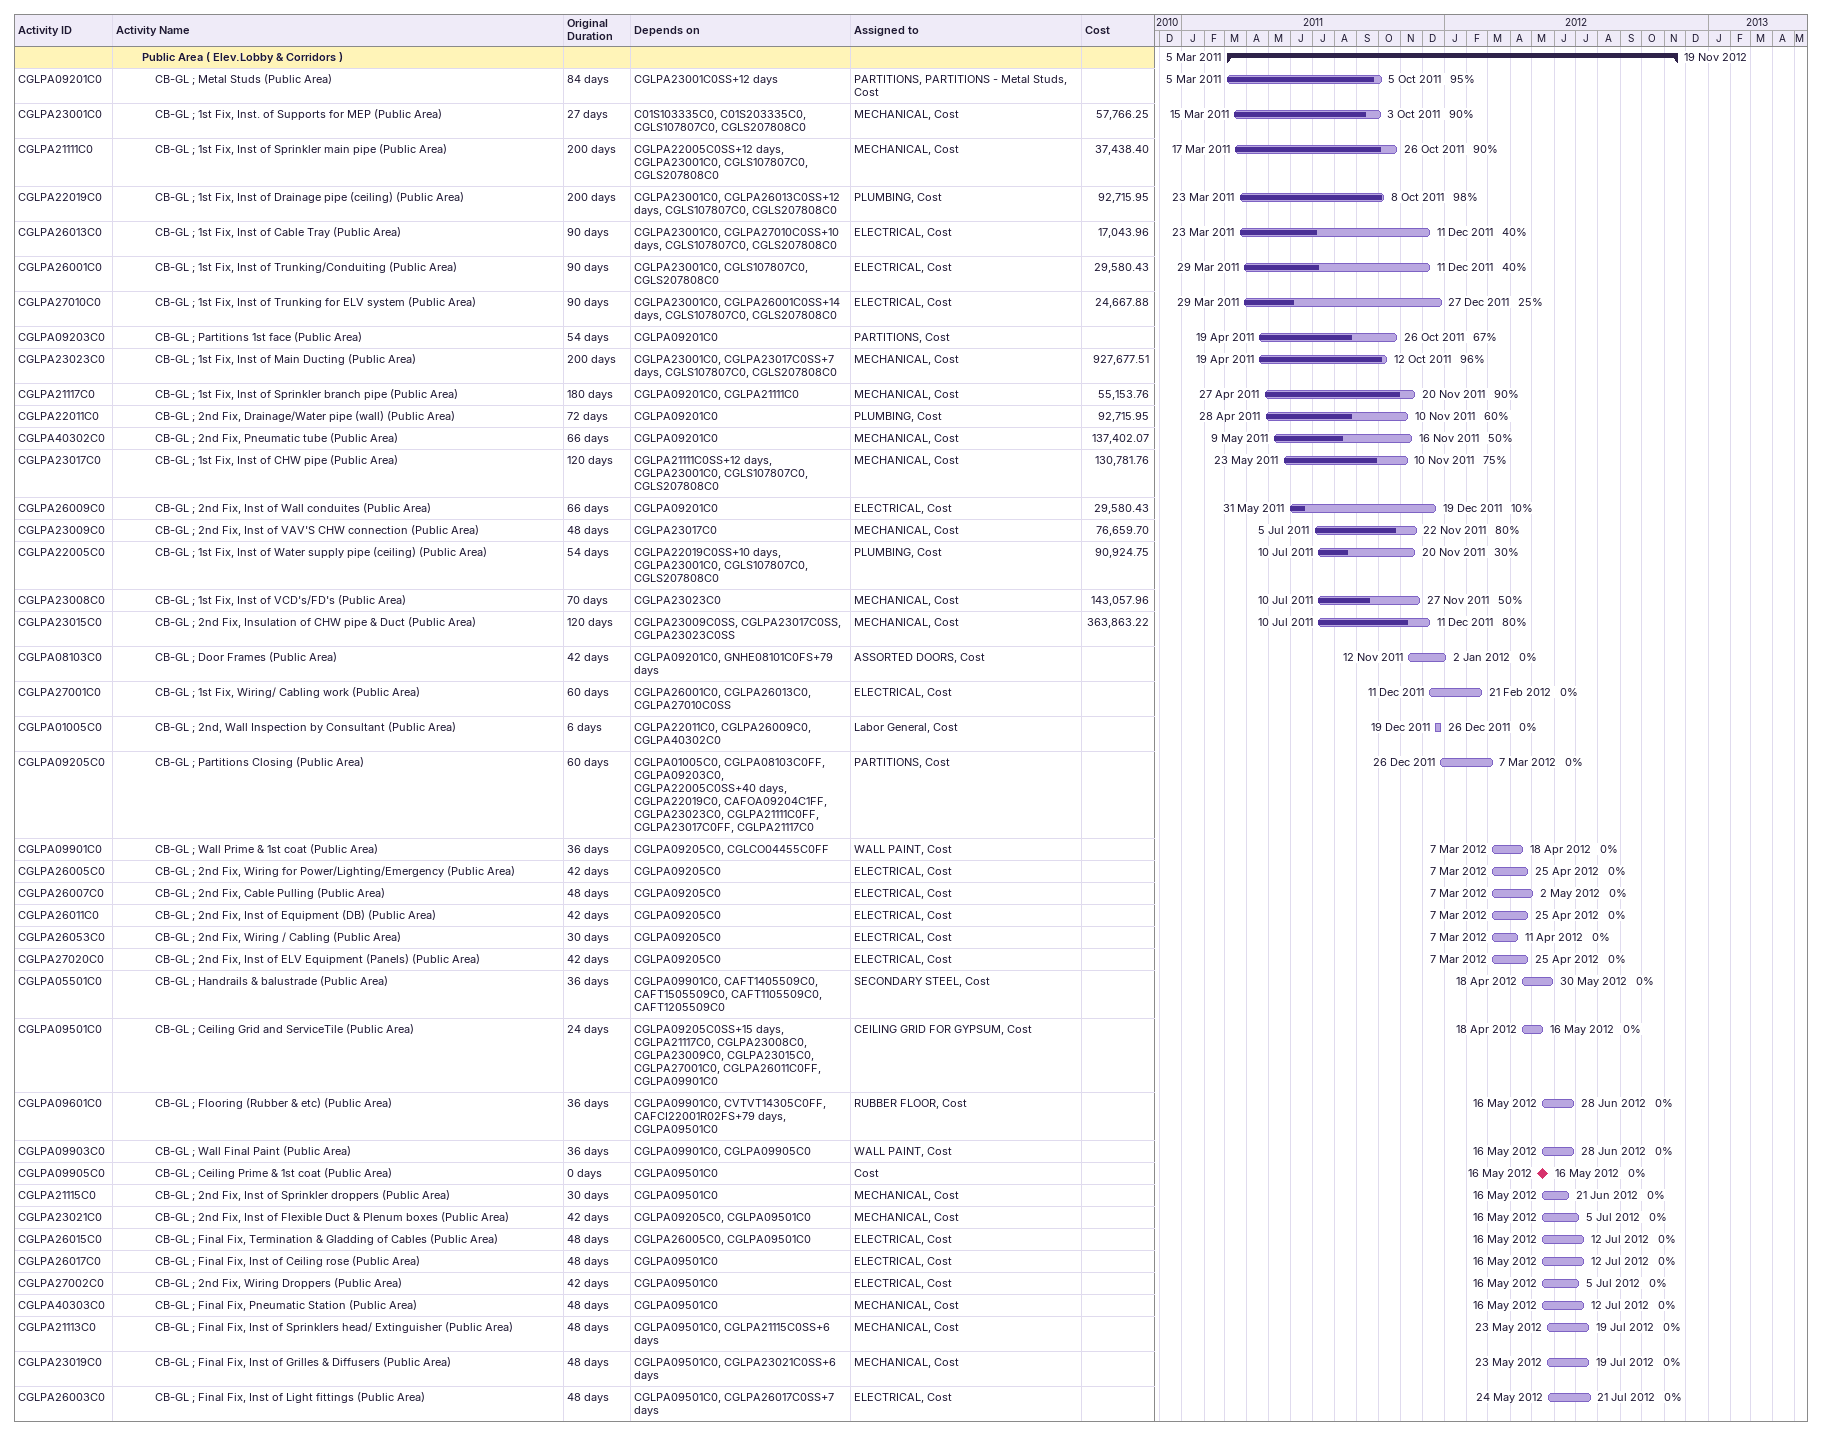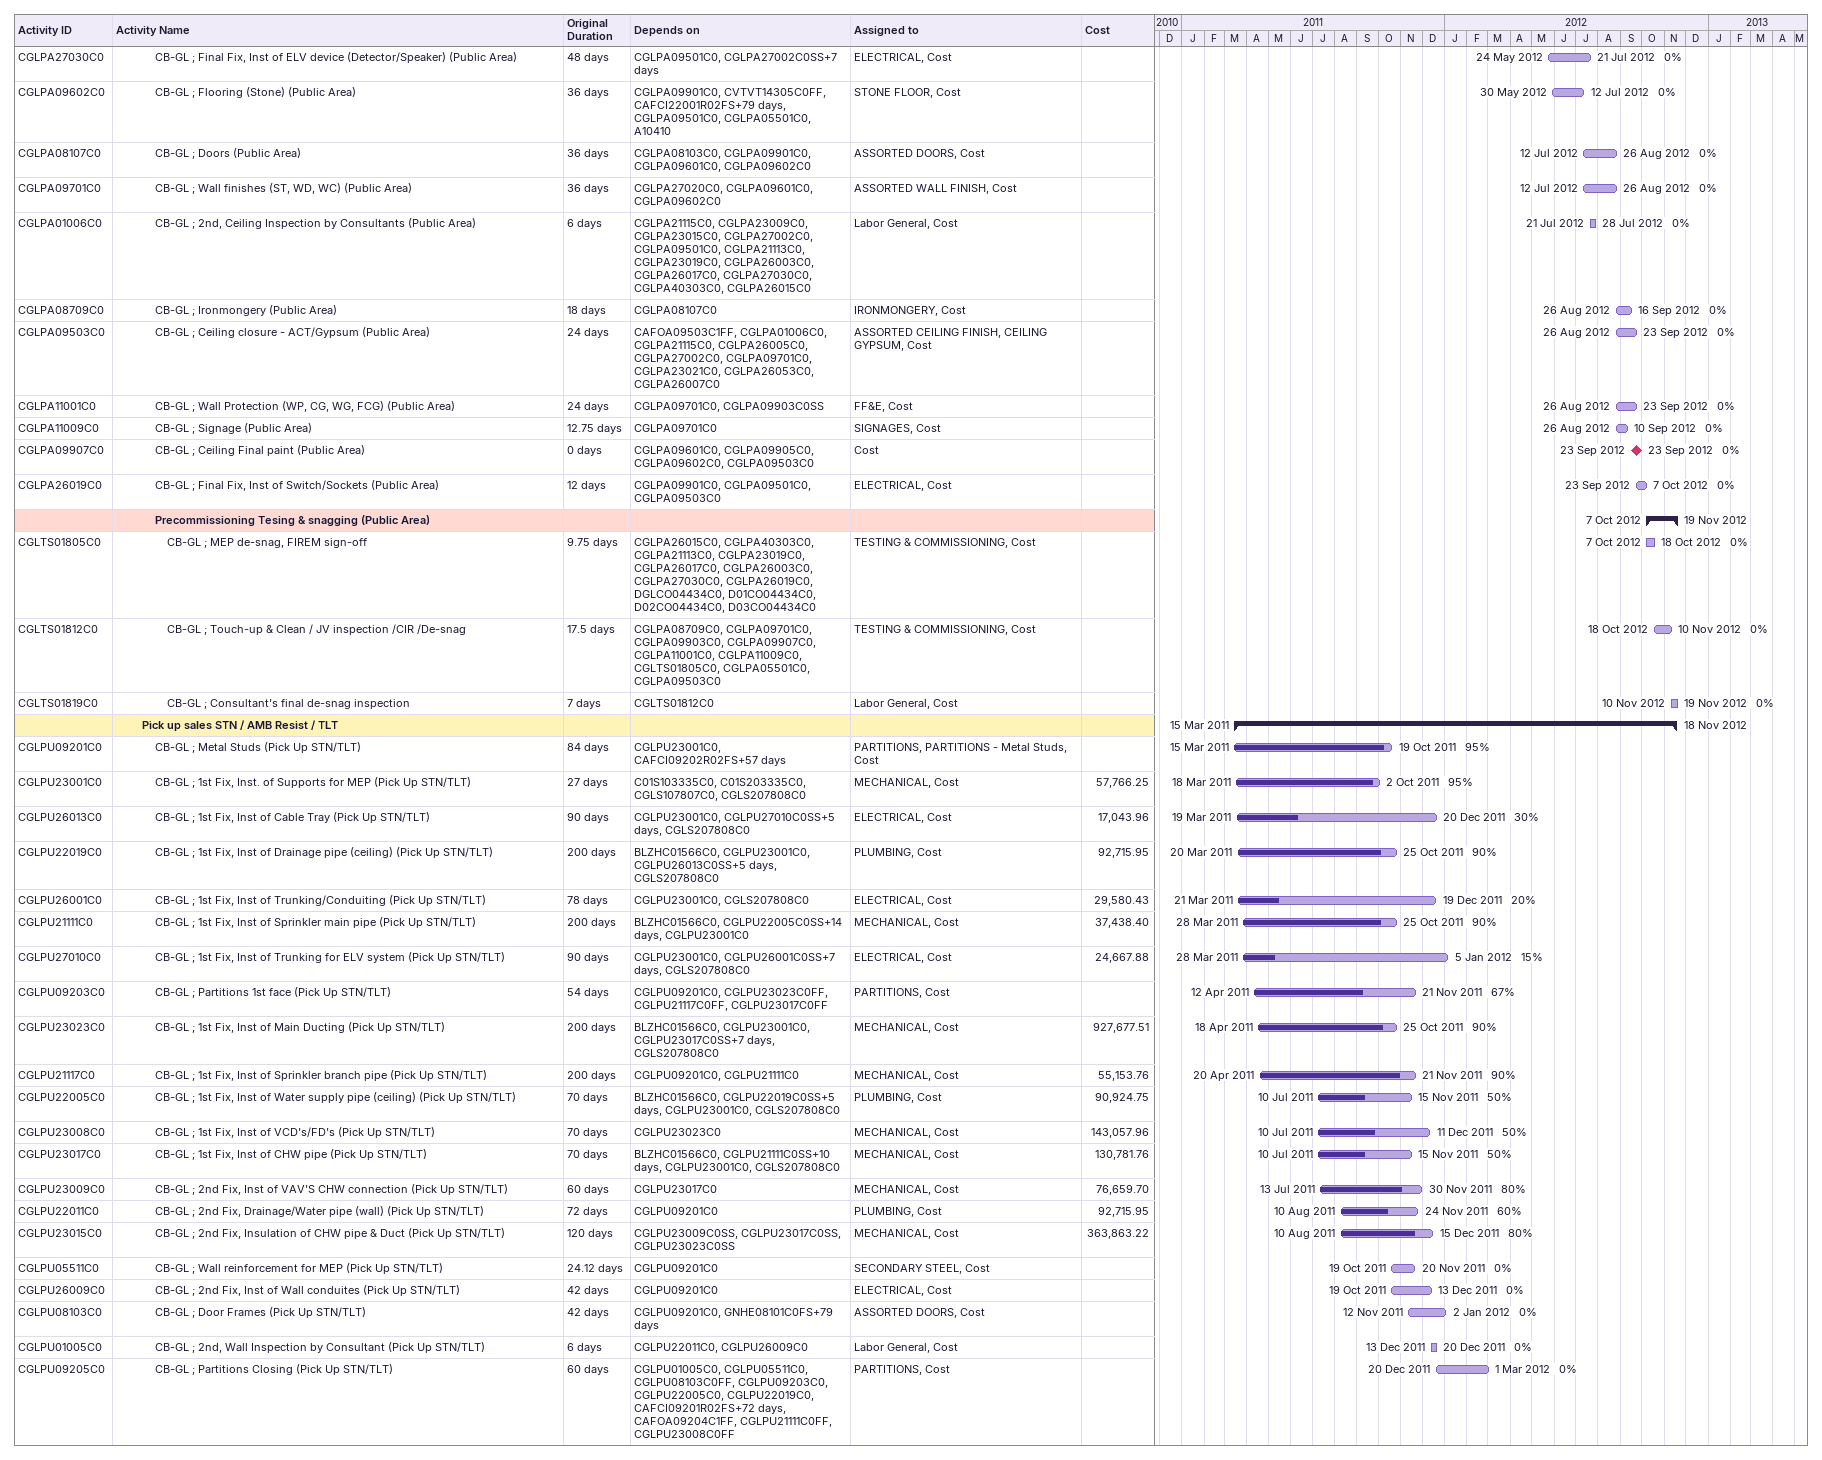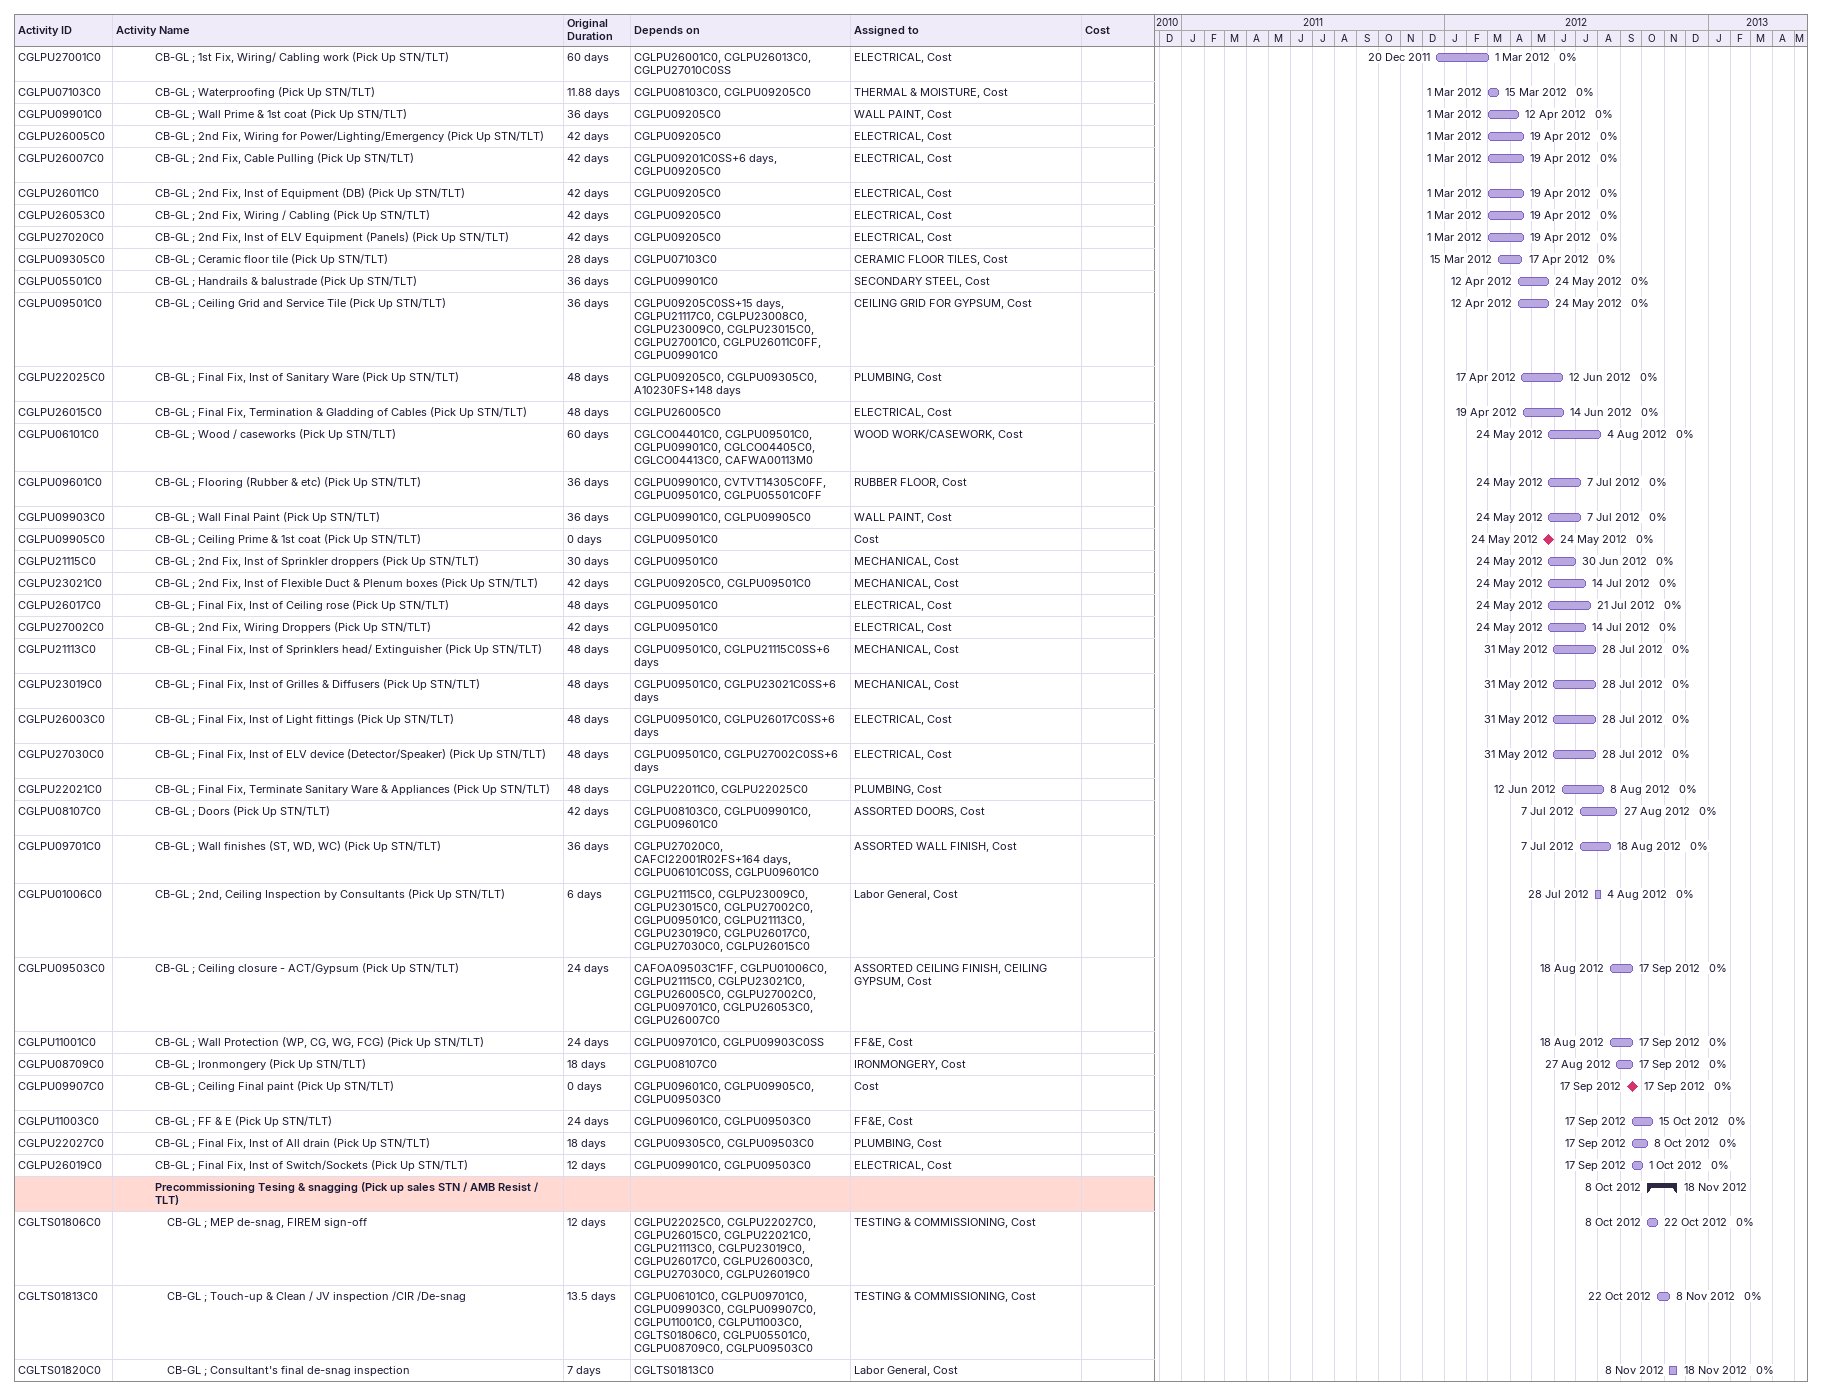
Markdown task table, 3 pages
| ID | Level | Task | Original duration | Start | Finish | Predecessors | Resources | % complete | Cost |
|---|---|---|---|---|---|---|---|---|---|
|  | 3 | **Public Area ( Elev.Lobby & Corridors )** |  | 2011-03-05 | 2012-11-19 |  |  |  |  |
| CGLPA09201C0 | 4 | CB-GL ; Metal Studs (Public Area) | 84d | 2011-03-05 | 2011-10-05 | CGLPA23001C0SS+12d | PARTITIONS, PARTITIONS - Metal Studs, Cost | 95 |  |
| CGLPA23001C0 | 4 | CB-GL ; 1st Fix, Inst. of Supports for MEP (Public Area) | 27d | 2011-03-15 | 2011-10-03 | C01S103335C0, C01S203335C0, CGLS107807C0, CGLS207808C0 | MECHANICAL, Cost | 90 | 57766.25 |
| CGLPA21111C0 | 4 | CB-GL ; 1st Fix, Inst of Sprinkler main pipe (Public Area) | 200d | 2011-03-17 | 2011-10-26 | CGLPA22005C0SS+12d, CGLPA23001C0, CGLS107807C0, CGLS207808C0 | MECHANICAL, Cost | 90 | 37438.40 |
| CGLPA22019C0 | 4 | CB-GL ; 1st Fix, Inst of Drainage pipe (ceiling) (Public Area) | 200d | 2011-03-23 | 2011-10-08 | CGLPA23001C0, CGLPA26013C0SS+12d, CGLS107807C0, CGLS207808C0 | PLUMBING, Cost | 98 | 92715.95 |
| CGLPA26013C0 | 4 | CB-GL ; 1st Fix, Inst of Cable Tray (Public Area) | 90d | 2011-03-23 | 2011-12-11 | CGLPA23001C0, CGLPA27010C0SS+10d, CGLS107807C0, CGLS207808C0 | ELECTRICAL, Cost | 40 | 17043.96 |
| CGLPA26001C0 | 4 | CB-GL ; 1st Fix, Inst of Trunking/Conduiting (Public Area) | 90d | 2011-03-29 | 2011-12-11 | CGLPA23001C0, CGLS107807C0, CGLS207808C0 | ELECTRICAL, Cost | 40 | 29580.43 |
| CGLPA27010C0 | 4 | CB-GL ; 1st Fix, Inst of Trunking for ELV system (Public Area) | 90d | 2011-03-29 | 2011-12-27 | CGLPA23001C0, CGLPA26001C0SS+14d, CGLS107807C0, CGLS207808C0 | ELECTRICAL, Cost | 25 | 24667.88 |
| CGLPA09203C0 | 4 | CB-GL ; Partitions 1st face (Public Area) | 54d | 2011-04-19 | 2011-10-26 | CGLPA09201C0 | PARTITIONS, Cost | 67 |  |
| CGLPA23023C0 | 4 | CB-GL ; 1st Fix, Inst of Main Ducting (Public Area) | 200d | 2011-04-19 | 2011-10-12 | CGLPA23001C0, CGLPA23017C0SS+7d, CGLS107807C0, CGLS207808C0 | MECHANICAL, Cost | 96 | 927677.51 |
| CGLPA21117C0 | 4 | CB-GL ; 1st Fix, Inst of Sprinkler branch pipe (Public Area) | 180d | 2011-04-27 | 2011-11-20 | CGLPA09201C0, CGLPA21111C0 | MECHANICAL, Cost | 90 | 55153.76 |
| CGLPA22011C0 | 4 | CB-GL ; 2nd Fix, Drainage/Water pipe (wall) (Public Area) | 72d | 2011-04-28 | 2011-11-10 | CGLPA09201C0 | PLUMBING, Cost | 60 | 92715.95 |
| CGLPA40302C0 | 4 | CB-GL ; 2nd Fix, Pneumatic tube (Public Area) | 66d | 2011-05-09 | 2011-11-16 | CGLPA09201C0 | MECHANICAL, Cost | 50 | 137402.07 |
| CGLPA23017C0 | 4 | CB-GL ; 1st Fix, Inst of CHW pipe (Public Area) | 120d | 2011-05-23 | 2011-11-10 | CGLPA21111C0SS+12d, CGLPA23001C0, CGLS107807C0, CGLS207808C0 | MECHANICAL, Cost | 75 | 130781.76 |
| CGLPA26009C0 | 4 | CB-GL ; 2nd Fix, Inst of Wall conduites (Public Area) | 66d | 2011-05-31 | 2011-12-19 | CGLPA09201C0 | ELECTRICAL, Cost | 10 | 29580.43 |
| CGLPA23009C0 | 4 | CB-GL ; 2nd Fix, Inst of VAV'S CHW connection (Public Area) | 48d | 2011-07-05 | 2011-11-22 | CGLPA23017C0 | MECHANICAL, Cost | 80 | 76659.70 |
| CGLPA22005C0 | 4 | CB-GL ; 1st Fix, Inst of Water supply pipe (ceiling) (Public Area) | 54d | 2011-07-10 | 2011-11-20 | CGLPA22019C0SS+10d, CGLPA23001C0, CGLS107807C0, CGLS207808C0 | PLUMBING, Cost | 30 | 90924.75 |
| CGLPA23008C0 | 4 | CB-GL ; 1st Fix, Inst of VCD's/FD's (Public Area) | 70d | 2011-07-10 | 2011-11-27 | CGLPA23023C0 | MECHANICAL, Cost | 50 | 143057.96 |
| CGLPA23015C0 | 4 | CB-GL ; 2nd Fix, Insulation of CHW pipe & Duct (Public Area) | 120d | 2011-07-10 | 2011-12-11 | CGLPA23009C0SS, CGLPA23017C0SS, CGLPA23023C0SS | MECHANICAL, Cost | 80 | 363863.22 |
| CGLPA08103C0 | 4 | CB-GL ; Door Frames (Public Area) | 42d | 2011-11-12 | 2012-01-02 | CGLPA09201C0, GNHE08101C0FS+79d | ASSORTED DOORS, Cost | 0 |  |
| CGLPA27001C0 | 4 | CB-GL ; 1st Fix, Wiring/ Cabling work (Public Area) | 60d | 2011-12-11 | 2012-02-21 | CGLPA26001C0, CGLPA26013C0, CGLPA27010C0SS | ELECTRICAL, Cost | 0 |  |
| CGLPA01005C0 | 4 | CB-GL ; 2nd, Wall Inspection by Consultant (Public Area) | 6d | 2011-12-19 | 2011-12-26 | CGLPA22011C0, CGLPA26009C0, CGLPA40302C0 | Labor General, Cost | 0 |  |
| CGLPA09205C0 | 4 | CB-GL ; Partitions Closing (Public Area) | 60d | 2011-12-26 | 2012-03-07 | CGLPA01005C0, CGLPA08103C0FF, CGLPA09203C0, CGLPA22005C0SS+40d, CGLPA22019C0, CAFOA09204C1FF, CGLPA23023C0, CGLPA21111C0FF, CGLPA23017C0FF, CGLPA21117C0 | PARTITIONS, Cost | 0 |  |
| CGLPA09901C0 | 4 | CB-GL ; Wall Prime & 1st coat (Public Area) | 36d | 2012-03-07 | 2012-04-18 | CGLPA09205C0, CGLCO04455C0FF | WALL PAINT, Cost | 0 |  |
| CGLPA26005C0 | 4 | CB-GL ; 2nd Fix, Wiring for Power/Lighting/Emergency (Public Area) | 42d | 2012-03-07 | 2012-04-25 | CGLPA09205C0 | ELECTRICAL, Cost | 0 |  |
| CGLPA26007C0 | 4 | CB-GL ; 2nd Fix, Cable Pulling (Public Area) | 48d | 2012-03-07 | 2012-05-02 | CGLPA09205C0 | ELECTRICAL, Cost | 0 |  |
| CGLPA26011C0 | 4 | CB-GL ; 2nd Fix, Inst of Equipment (DB) (Public Area) | 42d | 2012-03-07 | 2012-04-25 | CGLPA09205C0 | ELECTRICAL, Cost | 0 |  |
| CGLPA26053C0 | 4 | CB-GL ; 2nd Fix, Wiring / Cabling (Public Area) | 30d | 2012-03-07 | 2012-04-11 | CGLPA09205C0 | ELECTRICAL, Cost | 0 |  |
| CGLPA27020C0 | 4 | CB-GL ; 2nd Fix, Inst of ELV Equipment (Panels) (Public Area) | 42d | 2012-03-07 | 2012-04-25 | CGLPA09205C0 | ELECTRICAL, Cost | 0 |  |
| CGLPA05501C0 | 4 | CB-GL ; Handrails & balustrade (Public Area) | 36d | 2012-04-18 | 2012-05-30 | CGLPA09901C0, CAFT1405509C0, CAFT1505509C0, CAFT1105509C0, CAFT1205509C0 | SECONDARY STEEL, Cost | 0 |  |
| CGLPA09501C0 | 4 | CB-GL ; Ceiling Grid and ServiceTile (Public Area) | 24d | 2012-04-18 | 2012-05-16 | CGLPA09205C0SS+15d, CGLPA21117C0, CGLPA23008C0, CGLPA23009C0, CGLPA23015C0, CGLPA27001C0, CGLPA26011C0FF, CGLPA09901C0 | CEILING GRID FOR GYPSUM, Cost | 0 |  |
| CGLPA09601C0 | 4 | CB-GL ; Flooring (Rubber & etc) (Public Area) | 36d | 2012-05-16 | 2012-06-28 | CGLPA09901C0, CVTVT14305C0FF, CAFCI22001R02FS+79d, CGLPA09501C0 | RUBBER FLOOR, Cost | 0 |  |
| CGLPA09903C0 | 4 | CB-GL ; Wall Final Paint (Public Area) | 36d | 2012-05-16 | 2012-06-28 | CGLPA09901C0, CGLPA09905C0 | WALL PAINT, Cost | 0 |  |
| CGLPA09905C0 | 4 | CB-GL ; Ceiling Prime & 1st coat (Public Area) | 0d | 2012-05-16 | 2012-05-16 | CGLPA09501C0 | Cost | 0 |  |
| CGLPA21115C0 | 4 | CB-GL ; 2nd Fix, Inst of Sprinkler droppers (Public Area) | 30d | 2012-05-16 | 2012-06-21 | CGLPA09501C0 | MECHANICAL, Cost | 0 |  |
| CGLPA23021C0 | 4 | CB-GL ; 2nd Fix, Inst of Flexible Duct & Plenum boxes (Public Area) | 42d | 2012-05-16 | 2012-07-05 | CGLPA09205C0, CGLPA09501C0 | MECHANICAL, Cost | 0 |  |
| CGLPA26015C0 | 4 | CB-GL ; Final Fix, Termination & Gladding of Cables (Public Area) | 48d | 2012-05-16 | 2012-07-12 | CGLPA26005C0, CGLPA09501C0 | ELECTRICAL, Cost | 0 |  |
| CGLPA26017C0 | 4 | CB-GL ; Final Fix, Inst of Ceiling rose (Public Area) | 48d | 2012-05-16 | 2012-07-12 | CGLPA09501C0 | ELECTRICAL, Cost | 0 |  |
| CGLPA27002C0 | 4 | CB-GL ; 2nd Fix, Wiring Droppers (Public Area) | 42d | 2012-05-16 | 2012-07-05 | CGLPA09501C0 | ELECTRICAL, Cost | 0 |  |
| CGLPA40303C0 | 4 | CB-GL ; Final Fix, Pneumatic Station (Public Area) | 48d | 2012-05-16 | 2012-07-12 | CGLPA09501C0 | MECHANICAL, Cost | 0 |  |
| CGLPA21113C0 | 4 | CB-GL ; Final Fix, Inst of Sprinklers head/ Extinguisher (Public Area) | 48d | 2012-05-23 | 2012-07-19 | CGLPA09501C0, CGLPA21115C0SS+6d | MECHANICAL, Cost | 0 |  |
| CGLPA23019C0 | 4 | CB-GL ; Final Fix, Inst of Grilles & Diffusers (Public Area) | 48d | 2012-05-23 | 2012-07-19 | CGLPA09501C0, CGLPA23021C0SS+6d | MECHANICAL, Cost | 0 |  |
| CGLPA26003C0 | 4 | CB-GL ; Final Fix, Inst of Light fittings (Public Area) | 48d | 2012-05-24 | 2012-07-21 | CGLPA09501C0, CGLPA26017C0SS+7d | ELECTRICAL, Cost | 0 |  |
| CGLPA27030C0 | 4 | CB-GL ; Final Fix, Inst of ELV device (Detector/Speaker) (Public Area) | 48d | 2012-05-24 | 2012-07-21 | CGLPA09501C0, CGLPA27002C0SS+7d | ELECTRICAL, Cost | 0 |  |
| CGLPA09602C0 | 4 | CB-GL ; Flooring (Stone) (Public Area) | 36d | 2012-05-30 | 2012-07-12 | CGLPA09901C0, CVTVT14305C0FF, CAFCI22001R02FS+79d, CGLPA09501C0, CGLPA05501C0, A10410 | STONE FLOOR, Cost | 0 |  |
| CGLPA08107C0 | 4 | CB-GL ; Doors (Public Area) | 36d | 2012-07-12 | 2012-08-26 | CGLPA08103C0, CGLPA09901C0, CGLPA09601C0, CGLPA09602C0 | ASSORTED DOORS, Cost | 0 |  |
| CGLPA09701C0 | 4 | CB-GL ; Wall finishes (ST, WD, WC) (Public Area) | 36d | 2012-07-12 | 2012-08-26 | CGLPA27020C0, CGLPA09601C0, CGLPA09602C0 | ASSORTED WALL FINISH, Cost | 0 |  |
| CGLPA01006C0 | 4 | CB-GL ; 2nd, Ceiling Inspection by Consultants (Public Area) | 6d | 2012-07-21 | 2012-07-28 | CGLPA21115C0, CGLPA23009C0, CGLPA23015C0, CGLPA27002C0, CGLPA09501C0, CGLPA21113C0, CGLPA23019C0, CGLPA26003C0, CGLPA26017C0, CGLPA27030C0, CGLPA40303C0, CGLPA26015C0 | Labor General, Cost | 0 |  |
| CGLPA08709C0 | 4 | CB-GL ; Ironmongery (Public Area) | 18d | 2012-08-26 | 2012-09-16 | CGLPA08107C0 | IRONMONGERY, Cost | 0 |  |
| CGLPA09503C0 | 4 | CB-GL ; Ceiling closure - ACT/Gypsum (Public Area) | 24d | 2012-08-26 | 2012-09-23 | CAFOA09503C1FF, CGLPA01006C0, CGLPA21115C0, CGLPA26005C0, CGLPA27002C0, CGLPA09701C0, CGLPA23021C0, CGLPA26053C0, CGLPA26007C0 | ASSORTED CEILING FINISH, CEILING GYPSUM, Cost | 0 |  |
| CGLPA11001C0 | 4 | CB-GL ; Wall Protection (WP, CG, WG, FCG) (Public Area) | 24d | 2012-08-26 | 2012-09-23 | CGLPA09701C0, CGLPA09903C0SS | FF&E, Cost | 0 |  |
| CGLPA11009C0 | 4 | CB-GL ; Signage (Public Area) | 12.75d | 2012-08-26 | 2012-09-10 | CGLPA09701C0 | SIGNAGES, Cost | 0 |  |
| CGLPA09907C0 | 4 | CB-GL ; Ceiling Final paint (Public Area) | 0d | 2012-09-23 | 2012-09-23 | CGLPA09601C0, CGLPA09905C0, CGLPA09602C0, CGLPA09503C0 | Cost | 0 |  |
| CGLPA26019C0 | 4 | CB-GL ; Final Fix, Inst of Switch/Sockets (Public Area) | 12d | 2012-09-23 | 2012-10-07 | CGLPA09901C0, CGLPA09501C0, CGLPA09503C0 | ELECTRICAL, Cost | 0 |  |
|  | 4 | **Precommissioning Tesing & snagging (Public Area)** |  | 2012-10-07 | 2012-11-19 |  |  |  |  |
| CGLTS01805C0 | 5 | CB-GL ; MEP de-snag, FIREM sign-off | 9.75d | 2012-10-07 | 2012-10-18 | CGLPA26015C0, CGLPA40303C0, CGLPA21113C0, CGLPA23019C0, CGLPA26017C0, CGLPA26003C0, CGLPA27030C0, CGLPA26019C0, DGLCO04434C0, D01CO04434C0, D02CO04434C0, D03CO04434C0 | TESTING & COMMISSIONING, Cost | 0 |  |
| CGLTS01812C0 | 5 | CB-GL ; Touch-up & Clean / JV inspection /CIR /De-snag | 17.5d | 2012-10-18 | 2012-11-10 | CGLPA08709C0, CGLPA09701C0, CGLPA09903C0, CGLPA09907C0, CGLPA11001C0, CGLPA11009C0, CGLTS01805C0, CGLPA05501C0, CGLPA09503C0 | TESTING & COMMISSIONING, Cost | 0 |  |
| CGLTS01819C0 | 5 | CB-GL ; Consultant's final de-snag inspection | 7d | 2012-11-10 | 2012-11-19 | CGLTS01812C0 | Labor General, Cost | 0 |  |
|  | 3 | **Pick up sales STN / AMB Resist / TLT** |  | 2011-03-15 | 2012-11-18 |  |  |  |  |
| CGLPU09201C0 | 4 | CB-GL ; Metal Studs (Pick Up STN/TLT) | 84d | 2011-03-15 | 2011-10-19 | CGLPU23001C0, CAFCI09202R02FS+57d | PARTITIONS, PARTITIONS - Metal Studs, Cost | 95 |  |
| CGLPU23001C0 | 4 | CB-GL ; 1st Fix, Inst. of Supports for MEP (Pick Up STN/TLT) | 27d | 2011-03-18 | 2011-10-02 | C01S103335C0, C01S203335C0, CGLS107807C0, CGLS207808C0 | MECHANICAL, Cost | 95 | 57766.25 |
| CGLPU26013C0 | 4 | CB-GL ; 1st Fix, Inst of Cable Tray (Pick Up STN/TLT) | 90d | 2011-03-19 | 2011-12-20 | CGLPU23001C0, CGLPU27010C0SS+5d, CGLS207808C0 | ELECTRICAL, Cost | 30 | 17043.96 |
| CGLPU22019C0 | 4 | CB-GL ; 1st Fix, Inst of Drainage pipe (ceiling) (Pick Up STN/TLT) | 200d | 2011-03-20 | 2011-10-25 | BLZHC01566C0, CGLPU23001C0, CGLPU26013C0SS+5d, CGLS207808C0 | PLUMBING, Cost | 90 | 92715.95 |
| CGLPU26001C0 | 4 | CB-GL ; 1st Fix, Inst of Trunking/Conduiting (Pick Up STN/TLT) | 78d | 2011-03-21 | 2011-12-19 | CGLPU23001C0, CGLS207808C0 | ELECTRICAL, Cost | 20 | 29580.43 |
| CGLPU21111C0 | 4 | CB-GL ; 1st Fix, Inst of Sprinkler main pipe (Pick Up STN/TLT) | 200d | 2011-03-28 | 2011-10-25 | BLZHC01566C0, CGLPU22005C0SS+14d, CGLPU23001C0 | MECHANICAL, Cost | 90 | 37438.40 |
| CGLPU27010C0 | 4 | CB-GL ; 1st Fix, Inst of Trunking for ELV system (Pick Up STN/TLT) | 90d | 2011-03-28 | 2012-01-05 | CGLPU23001C0, CGLPU26001C0SS+7d, CGLS207808C0 | ELECTRICAL, Cost | 15 | 24667.88 |
| CGLPU09203C0 | 4 | CB-GL ; Partitions 1st face (Pick Up STN/TLT) | 54d | 2011-04-12 | 2011-11-21 | CGLPU09201C0, CGLPU23023C0FF, CGLPU21117C0FF, CGLPU23017C0FF | PARTITIONS, Cost | 67 |  |
| CGLPU23023C0 | 4 | CB-GL ; 1st Fix, Inst of Main Ducting (Pick Up STN/TLT) | 200d | 2011-04-18 | 2011-10-25 | BLZHC01566C0, CGLPU23001C0, CGLPU23017C0SS+7d, CGLS207808C0 | MECHANICAL, Cost | 90 | 927677.51 |
| CGLPU21117C0 | 4 | CB-GL ; 1st Fix, Inst of Sprinkler branch pipe (Pick Up STN/TLT) | 200d | 2011-04-20 | 2011-11-21 | CGLPU09201C0, CGLPU21111C0 | MECHANICAL, Cost | 90 | 55153.76 |
| CGLPU22005C0 | 4 | CB-GL ; 1st Fix, Inst of Water supply pipe (ceiling) (Pick Up STN/TLT) | 70d | 2011-07-10 | 2011-11-15 | BLZHC01566C0, CGLPU22019C0SS+5d, CGLPU23001C0, CGLS207808C0 | PLUMBING, Cost | 50 | 90924.75 |
| CGLPU23008C0 | 4 | CB-GL ; 1st Fix, Inst of VCD's/FD's (Pick Up STN/TLT) | 70d | 2011-07-10 | 2011-12-11 | CGLPU23023C0 | MECHANICAL, Cost | 50 | 143057.96 |
| CGLPU23017C0 | 4 | CB-GL ; 1st Fix, Inst of CHW pipe (Pick Up STN/TLT) | 70d | 2011-07-10 | 2011-11-15 | BLZHC01566C0, CGLPU21111C0SS+10d, CGLPU23001C0, CGLS207808C0 | MECHANICAL, Cost | 50 | 130781.76 |
| CGLPU23009C0 | 4 | CB-GL ; 2nd Fix, Inst of VAV'S CHW connection (Pick Up STN/TLT) | 60d | 2011-07-13 | 2011-11-30 | CGLPU23017C0 | MECHANICAL, Cost | 80 | 76659.70 |
| CGLPU22011C0 | 4 | CB-GL ; 2nd Fix, Drainage/Water pipe (wall) (Pick Up STN/TLT) | 72d | 2011-08-10 | 2011-11-24 | CGLPU09201C0 | PLUMBING, Cost | 60 | 92715.95 |
| CGLPU23015C0 | 4 | CB-GL ; 2nd Fix, Insulation of CHW pipe & Duct (Pick Up STN/TLT) | 120d | 2011-08-10 | 2011-12-15 | CGLPU23009C0SS, CGLPU23017C0SS, CGLPU23023C0SS | MECHANICAL, Cost | 80 | 363863.22 |
| CGLPU05511C0 | 4 | CB-GL ; Wall reinforcement for MEP (Pick Up STN/TLT) | 24.12d | 2011-10-19 | 2011-11-20 | CGLPU09201C0 | SECONDARY STEEL, Cost | 0 |  |
| CGLPU26009C0 | 4 | CB-GL ; 2nd Fix, Inst of Wall conduites (Pick Up STN/TLT) | 42d | 2011-10-19 | 2011-12-13 | CGLPU09201C0 | ELECTRICAL, Cost | 0 |  |
| CGLPU08103C0 | 4 | CB-GL ; Door Frames (Pick Up STN/TLT) | 42d | 2011-11-12 | 2012-01-02 | CGLPU09201C0, GNHE08101C0FS+79d | ASSORTED DOORS, Cost | 0 |  |
| CGLPU01005C0 | 4 | CB-GL ; 2nd, Wall Inspection by Consultant (Pick Up STN/TLT) | 6d | 2011-12-13 | 2011-12-20 | CGLPU22011C0, CGLPU26009C0 | Labor General, Cost | 0 |  |
| CGLPU09205C0 | 4 | CB-GL ; Partitions Closing (Pick Up STN/TLT) | 60d | 2011-12-20 | 2012-03-01 | CGLPU01005C0, CGLPU05511C0, CGLPU08103C0FF, CGLPU09203C0, CGLPU22005C0, CGLPU22019C0, CAFCI09201R02FS+72d, CAFOA09204C1FF, CGLPU21111C0FF, CGLPU23008C0FF | PARTITIONS, Cost | 0 |  |
| CGLPU27001C0 | 4 | CB-GL ; 1st Fix, Wiring/ Cabling work (Pick Up STN/TLT) | 60d | 2011-12-20 | 2012-03-01 | CGLPU26001C0, CGLPU26013C0, CGLPU27010C0SS | ELECTRICAL, Cost | 0 |  |
| CGLPU07103C0 | 4 | CB-GL ; Waterproofing (Pick Up STN/TLT) | 11.88d | 2012-03-01 | 2012-03-15 | CGLPU08103C0, CGLPU09205C0 | THERMAL & MOISTURE, Cost | 0 |  |
| CGLPU09901C0 | 4 | CB-GL ; Wall Prime & 1st coat (Pick Up STN/TLT) | 36d | 2012-03-01 | 2012-04-12 | CGLPU09205C0 | WALL PAINT, Cost | 0 |  |
| CGLPU26005C0 | 4 | CB-GL ; 2nd Fix, Wiring for Power/Lighting/Emergency (Pick Up STN/TLT) | 42d | 2012-03-01 | 2012-04-19 | CGLPU09205C0 | ELECTRICAL, Cost | 0 |  |
| CGLPU26007C0 | 4 | CB-GL ; 2nd Fix, Cable Pulling (Pick Up STN/TLT) | 42d | 2012-03-01 | 2012-04-19 | CGLPU09201C0SS+6d, CGLPU09205C0 | ELECTRICAL, Cost | 0 |  |
| CGLPU26011C0 | 4 | CB-GL ; 2nd Fix, Inst of Equipment (DB) (Pick Up STN/TLT) | 42d | 2012-03-01 | 2012-04-19 | CGLPU09205C0 | ELECTRICAL, Cost | 0 |  |
| CGLPU26053C0 | 4 | CB-GL ; 2nd Fix, Wiring / Cabling (Pick Up STN/TLT) | 42d | 2012-03-01 | 2012-04-19 | CGLPU09205C0 | ELECTRICAL, Cost | 0 |  |
| CGLPU27020C0 | 4 | CB-GL ; 2nd Fix, Inst of ELV Equipment (Panels) (Pick Up STN/TLT) | 42d | 2012-03-01 | 2012-04-19 | CGLPU09205C0 | ELECTRICAL, Cost | 0 |  |
| CGLPU09305C0 | 4 | CB-GL ; Ceramic floor tile (Pick Up STN/TLT) | 28d | 2012-03-15 | 2012-04-17 | CGLPU07103C0 | CERAMIC FLOOR TILES, Cost | 0 |  |
| CGLPU05501C0 | 4 | CB-GL ; Handrails & balustrade (Pick Up STN/TLT) | 36d | 2012-04-12 | 2012-05-24 | CGLPU09901C0 | SECONDARY STEEL, Cost | 0 |  |
| CGLPU09501C0 | 4 | CB-GL ; Ceiling Grid and Service Tile (Pick Up STN/TLT) | 36d | 2012-04-12 | 2012-05-24 | CGLPU09205C0SS+15d, CGLPU21117C0, CGLPU23008C0, CGLPU23009C0, CGLPU23015C0, CGLPU27001C0, CGLPU26011C0FF, CGLPU09901C0 | CEILING GRID FOR GYPSUM, Cost | 0 |  |
| CGLPU22025C0 | 4 | CB-GL ; Final Fix, Inst of Sanitary Ware (Pick Up STN/TLT) | 48d | 2012-04-17 | 2012-06-12 | CGLPU09205C0, CGLPU09305C0, A10230FS+148d | PLUMBING, Cost | 0 |  |
| CGLPU26015C0 | 4 | CB-GL ; Final Fix, Termination & Gladding of Cables (Pick Up STN/TLT) | 48d | 2012-04-19 | 2012-06-14 | CGLPU26005C0 | ELECTRICAL, Cost | 0 |  |
| CGLPU06101C0 | 4 | CB-GL ; Wood / caseworks (Pick Up STN/TLT) | 60d | 2012-05-24 | 2012-08-04 | CGLCO04401C0, CGLPU09501C0, CGLPU09901C0, CGLCO04405C0, CGLCO04413C0, CAFWA00113M0 | WOOD WORK/CASEWORK, Cost | 0 |  |
| CGLPU09601C0 | 4 | CB-GL ; Flooring (Rubber & etc) (Pick Up STN/TLT) | 36d | 2012-05-24 | 2012-07-07 | CGLPU09901C0, CVTVT14305C0FF, CGLPU09501C0, CGLPU05501C0FF | RUBBER FLOOR, Cost | 0 |  |
| CGLPU09903C0 | 4 | CB-GL ; Wall Final Paint (Pick Up STN/TLT) | 36d | 2012-05-24 | 2012-07-07 | CGLPU09901C0, CGLPU09905C0 | WALL PAINT, Cost | 0 |  |
| CGLPU09905C0 | 4 | CB-GL ; Ceiling Prime & 1st coat (Pick Up STN/TLT) | 0d | 2012-05-24 | 2012-05-24 | CGLPU09501C0 | Cost | 0 |  |
| CGLPU21115C0 | 4 | CB-GL ; 2nd Fix, Inst of Sprinkler droppers (Pick Up STN/TLT) | 30d | 2012-05-24 | 2012-06-30 | CGLPU09501C0 | MECHANICAL, Cost | 0 |  |
| CGLPU23021C0 | 4 | CB-GL ; 2nd Fix, Inst of Flexible Duct & Plenum boxes (Pick Up STN/TLT) | 42d | 2012-05-24 | 2012-07-14 | CGLPU09205C0, CGLPU09501C0 | MECHANICAL, Cost | 0 |  |
| CGLPU26017C0 | 4 | CB-GL ; Final Fix, Inst of Ceiling rose (Pick Up STN/TLT) | 48d | 2012-05-24 | 2012-07-21 | CGLPU09501C0 | ELECTRICAL, Cost | 0 |  |
| CGLPU27002C0 | 4 | CB-GL ; 2nd Fix, Wiring Droppers (Pick Up STN/TLT) | 42d | 2012-05-24 | 2012-07-14 | CGLPU09501C0 | ELECTRICAL, Cost | 0 |  |
| CGLPU21113C0 | 4 | CB-GL ; Final Fix, Inst of Sprinklers head/ Extinguisher (Pick Up STN/TLT) | 48d | 2012-05-31 | 2012-07-28 | CGLPU09501C0, CGLPU21115C0SS+6d | MECHANICAL, Cost | 0 |  |
| CGLPU23019C0 | 4 | CB-GL ; Final Fix, Inst of Grilles & Diffusers (Pick Up STN/TLT) | 48d | 2012-05-31 | 2012-07-28 | CGLPU09501C0, CGLPU23021C0SS+6d | MECHANICAL, Cost | 0 |  |
| CGLPU26003C0 | 4 | CB-GL ; Final Fix, Inst of Light fittings (Pick Up STN/TLT) | 48d | 2012-05-31 | 2012-07-28 | CGLPU09501C0, CGLPU26017C0SS+6d | ELECTRICAL, Cost | 0 |  |
| CGLPU27030C0 | 4 | CB-GL ; Final Fix, Inst of ELV device (Detector/Speaker) (Pick Up STN/TLT) | 48d | 2012-05-31 | 2012-07-28 | CGLPU09501C0, CGLPU27002C0SS+6d | ELECTRICAL, Cost | 0 |  |
| CGLPU22021C0 | 4 | CB-GL ; Final Fix, Terminate Sanitary Ware & Appliances (Pick Up STN/TLT) | 48d | 2012-06-12 | 2012-08-08 | CGLPU22011C0, CGLPU22025C0 | PLUMBING, Cost | 0 |  |
| CGLPU08107C0 | 4 | CB-GL ; Doors (Pick Up STN/TLT) | 42d | 2012-07-07 | 2012-08-27 | CGLPU08103C0, CGLPU09901C0, CGLPU09601C0 | ASSORTED DOORS, Cost | 0 |  |
| CGLPU09701C0 | 4 | CB-GL ; Wall finishes (ST, WD, WC) (Pick Up STN/TLT) | 36d | 2012-07-07 | 2012-08-18 | CGLPU27020C0, CAFCI22001R02FS+164d, CGLPU06101C0SS, CGLPU09601C0 | ASSORTED WALL FINISH, Cost | 0 |  |
| CGLPU01006C0 | 4 | CB-GL ; 2nd, Ceiling Inspection by Consultants (Pick Up STN/TLT) | 6d | 2012-07-28 | 2012-08-04 | CGLPU21115C0, CGLPU23009C0, CGLPU23015C0, CGLPU27002C0, CGLPU09501C0, CGLPU21113C0, CGLPU23019C0, CGLPU26017C0, CGLPU27030C0, CGLPU26015C0 | Labor General, Cost | 0 |  |
| CGLPU09503C0 | 4 | CB-GL ; Ceiling closure - ACT/Gypsum (Pick Up STN/TLT) | 24d | 2012-08-18 | 2012-09-17 | CAFOA09503C1FF, CGLPU01006C0, CGLPU21115C0, CGLPU23021C0, CGLPU26005C0, CGLPU27002C0, CGLPU09701C0, CGLPU26053C0, CGLPU26007C0 | ASSORTED CEILING FINISH, CEILING GYPSUM, Cost | 0 |  |
| CGLPU11001C0 | 4 | CB-GL ; Wall Protection (WP, CG, WG, FCG) (Pick Up STN/TLT) | 24d | 2012-08-18 | 2012-09-17 | CGLPU09701C0, CGLPU09903C0SS | FF&E, Cost | 0 |  |
| CGLPU08709C0 | 4 | CB-GL ; Ironmongery (Pick Up STN/TLT) | 18d | 2012-08-27 | 2012-09-17 | CGLPU08107C0 | IRONMONGERY, Cost | 0 |  |
| CGLPU09907C0 | 4 | CB-GL ; Ceiling Final paint (Pick Up STN/TLT) | 0d | 2012-09-17 | 2012-09-17 | CGLPU09601C0, CGLPU09905C0, CGLPU09503C0 | Cost | 0 |  |
| CGLPU11003C0 | 4 | CB-GL ; FF & E (Pick Up STN/TLT) | 24d | 2012-09-17 | 2012-10-15 | CGLPU09601C0, CGLPU09503C0 | FF&E, Cost | 0 |  |
| CGLPU22027C0 | 4 | CB-GL ; Final Fix, Inst of All drain (Pick Up STN/TLT) | 18d | 2012-09-17 | 2012-10-08 | CGLPU09305C0, CGLPU09503C0 | PLUMBING, Cost | 0 |  |
| CGLPU26019C0 | 4 | CB-GL ; Final Fix, Inst of Switch/Sockets (Pick Up STN/TLT) | 12d | 2012-09-17 | 2012-10-01 | CGLPU09901C0, CGLPU09503C0 | ELECTRICAL, Cost | 0 |  |
|  | 4 | **Precommissioning Tesing & snagging (Pick up sales STN / AMB Resist / TLT)** |  | 2012-10-08 | 2012-11-18 |  |  |  |  |
| CGLTS01806C0 | 5 | CB-GL ; MEP de-snag, FIREM sign-off | 12d | 2012-10-08 | 2012-10-22 | CGLPU22025C0, CGLPU22027C0, CGLPU26015C0, CGLPU22021C0, CGLPU21113C0, CGLPU23019C0, CGLPU26017C0, CGLPU26003C0, CGLPU27030C0, CGLPU26019C0 | TESTING & COMMISSIONING, Cost | 0 |  |
| CGLTS01813C0 | 5 | CB-GL ; Touch-up & Clean / JV inspection /CIR /De-snag | 13.5d | 2012-10-22 | 2012-11-08 | CGLPU06101C0, CGLPU09701C0, CGLPU09903C0, CGLPU09907C0, CGLPU11001C0, CGLPU11003C0, CGLTS01806C0, CGLPU05501C0, CGLPU08709C0, CGLPU09503C0 | TESTING & COMMISSIONING, Cost | 0 |  |
| CGLTS01820C0 | 5 | CB-GL ; Consultant's final de-snag inspection | 7d | 2012-11-08 | 2012-11-18 | CGLTS01813C0 | Labor General, Cost | 0 |  |
